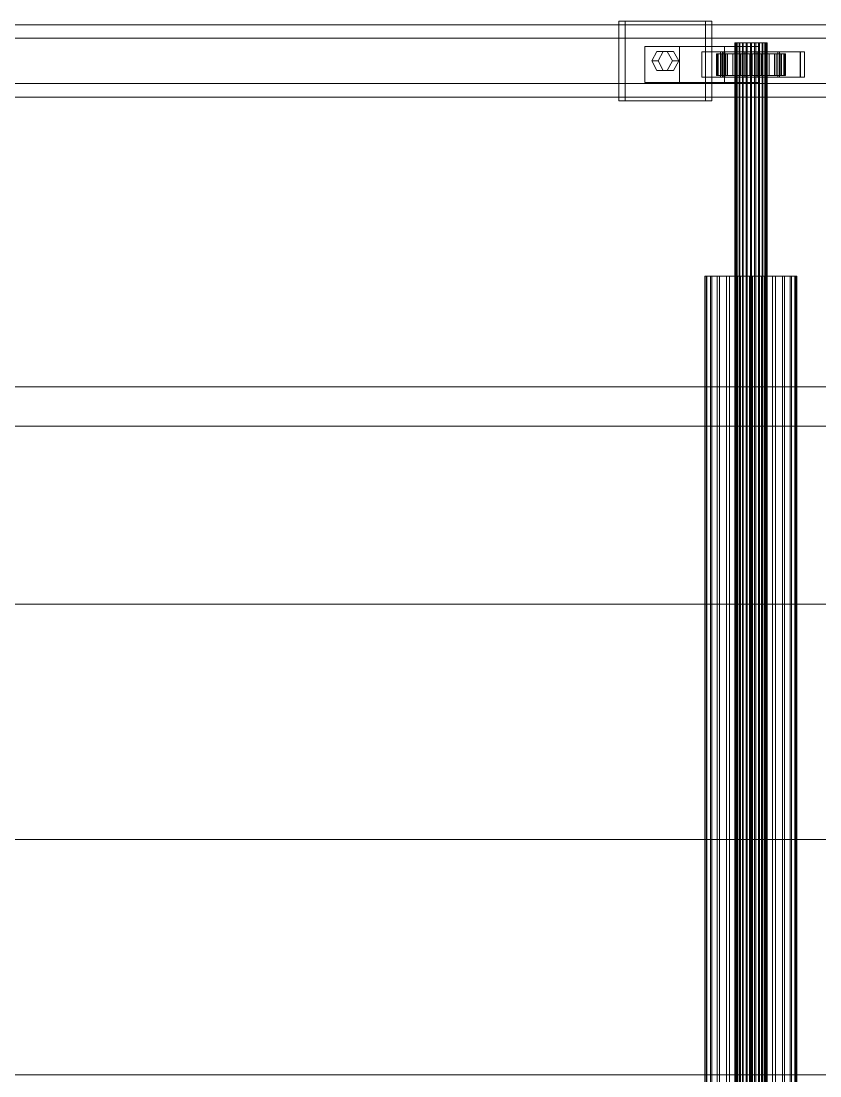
# Model space of a CAD drawing. Header units: millimetres. Extents: x -1970 to 59977, y -65068 to 6837.
# Drawn here: x 20262 to 20702, y -18130 to -17548 of the extents above; entities that cross this region are included whole.
import ezdxf

# ---------------------------------------------------------------- set-up
doc = ezdxf.new("R2010")
doc.units = ezdxf.units.MM
doc.layers.add('superior_C02', color=7, linetype='Continuous', lineweight=0)

msp = doc.modelspace()

# ---------------------------------------------------------------- linework, layer by layer
at = {"layer": 'superior_C02'}
for p, q in [((21255.102, -17550), (20107.498, -17550)), ((20119.188, -17550), (21266.793, -17550)), ((21309.171, -17550), (20161.567, -17550)), ((20176.18, -17550), (21323.785, -17550)), ((20639.223, -17548), (20591.406, -17548)), ((20591.406, -17548), (20591.406, -17592)), ((20594.913, -17548), (20591.406, -17548)), ((20594.913, -17592), (20594.913, -17548)), ((20594.913, -17548), (20642.73, -17548)), ((20639.223, -17592), (20639.223, -17548)), ((20639.223, -17548), (20642.73, -17548)), ((20642.73, -17548), (20642.73, -17592)), ((21314.391, -17557.5), (20111.256, -17557.5)), ((20115.429, -17557.5), (21318.565, -17557.5)), ((20624.878, -17562), (20605.751, -17562)), ((20605.751, -17562), (20605.751, -17582)), ((20649.851, -17562), (20605.751, -17562)), ((20624.878, -17582), (20624.878, -17562)), ((20624.878, -17562), (20668.977, -17562)), ((20649.851, -17582), (20649.851, -17562)), ((20649.851, -17562), (20668.977, -17562)), ((20655.613, -17560), (20655.388, -17560)), ((20655.388, -17560), (20655.775, -17560)), ((20655.388, -18440), (20655.388, -17560)), ((20656.436, -17560), (20655.613, -17560)), ((20655.613, -18440), (20655.613, -17560)), ((20655.775, -17560), (20656.749, -17560)), ((20655.775, -18440), (20655.775, -17560)), ((20657.801, -17560), (20656.436, -17560)), ((20656.436, -18440), (20656.436, -17560)), ((20656.749, -17560), (20658.244, -17560)), ((20656.749, -18440), (20656.749, -17560)), ((20659.614, -17560), (20657.801, -17560)), ((20657.801, -18440), (20657.801, -17560)), ((20658.244, -17560), (20660.156, -17560)), ((20658.244, -18440), (20658.244, -17560)), ((20661.752, -17560), (20659.614, -17560)), ((20659.614, -18440), (20659.614, -17560)), ((20660.156, -17560), (20662.357, -17560)), ((20660.156, -18440), (20660.156, -17560)), ((20664.069, -17560), (20661.752, -17560)), ((20661.752, -18440), (20661.752, -17560)), ((20662.357, -17560), (20664.696, -17560)), ((20662.357, -18440), (20662.357, -17560)), ((20666.408, -17560), (20664.069, -17560)), ((20664.069, -18440), (20664.069, -17560)), ((20664.696, -17560), (20667.013, -17560)), ((20664.696, -18440), (20664.696, -17560)), ((20668.609, -17560), (20666.408, -17560)), ((20666.408, -18440), (20666.408, -17560)), ((20667.013, -17560), (20669.151, -17560)), ((20667.013, -18440), (20667.013, -17560)), ((20670.521, -17560), (20668.609, -17560)), ((20668.609, -18440), (20668.609, -17560)), ((20668.977, -17562), (20668.977, -17582)), ((20669.151, -17560), (20670.964, -17560)), ((20669.151, -18440), (20669.151, -17560)), ((20672.015, -17560), (20670.521, -17560)), ((20670.521, -18440), (20670.521, -17560)), ((20670.964, -17560), (20672.328, -17560)), ((20670.964, -18440), (20670.964, -17560)), ((20672.989, -17560), (20672.015, -17560)), ((20672.015, -18440), (20672.015, -17560)), ((20672.328, -17560), (20673.152, -17560)), ((20672.328, -18440), (20672.328, -17560)), ((20673.377, -17560), (20672.989, -17560)), ((20672.989, -17560), (20672.989, -18440)), ((20673.152, -17560), (20673.377, -17560)), ((20673.152, -18440), (20673.152, -17560)), ((20673.377, -18440), (20673.377, -17560)), ((20609.576, -17570), (20612.445, -17564.804)), ((20612.445, -17564.804), (20618.183, -17564.804)), ((20615.953, -17564.804), (20612.445, -17564.804)), ((20615.953, -17564.804), (20613.084, -17570)), ((20621.691, -17564.804), (20615.953, -17564.804)), ((20618.183, -17564.804), (20621.052, -17570)), ((20621.691, -17564.804), (20618.183, -17564.804)), ((20624.56, -17570), (20621.691, -17564.804)), ((20648.681, -17565), (20637.205, -17565)), ((20637.205, -17565), (20637.205, -17579)), ((20649.481, -17565), (20637.205, -17565)), ((20645.87, -17566), (20645.394, -17566)), ((20645.394, -17566), (20655.388, -17566)), ((20645.394, -17578), (20645.394, -17566)), ((20645.394, -17566), (20646.212, -17566)), ((20647.607, -17566), (20645.87, -17566)), ((20645.87, -17566), (20655.613, -17566)), ((20645.87, -17578), (20645.87, -17566)), ((20646.212, -17566), (20655.775, -17566)), ((20646.212, -17578), (20646.212, -17566)), ((20646.212, -17566), (20648.268, -17566)), ((20650.488, -17566), (20647.607, -17566)), ((20647.607, -17566), (20656.436, -17566)), ((20647.607, -17578), (20647.607, -17566)), ((20691.639, -17565), (20647.647, -17565)), ((20647.647, -17565), (20647.647, -17579)), ((20649.986, -17565), (20647.647, -17565)), ((20648.268, -17566), (20656.749, -17566)), ((20648.268, -17578), (20648.268, -17566)), ((20648.268, -17566), (20651.423, -17566)), ((20648.681, -17579), (20648.681, -17565)), ((20648.681, -17565), (20660.957, -17565)), ((20649.481, -17579), (20649.481, -17565)), ((20649.481, -17565), (20660.957, -17565)), ((20649.986, -17579), (20649.986, -17565)), ((20649.986, -17565), (20693.977, -17565)), ((20654.316, -17566), (20650.488, -17566)), ((20650.488, -17566), (20657.801, -17566)), ((20650.488, -17578), (20650.488, -17566)), ((20651.423, -17566), (20658.244, -17566)), ((20651.423, -17578), (20651.423, -17566)), ((20651.423, -17566), (20655.461, -17566)), ((20658.829, -17566), (20654.316, -17566)), ((20654.316, -17566), (20659.614, -17566)), ((20654.316, -17578), (20654.316, -17566)), ((20655.388, -17566), (20655.613, -17566)), ((20655.388, -17566), (20655.388, -17578)), ((20655.775, -17566), (20655.388, -17566)), ((20655.461, -17566), (20660.156, -17566)), ((20655.461, -17578), (20655.461, -17566)), ((20655.461, -17566), (20660.106, -17566)), ((20655.613, -17566), (20656.436, -17566)), ((20655.613, -17566), (20655.613, -17578)), ((20655.775, -17566), (20655.775, -17578)), ((20656.749, -17566), (20655.775, -17566)), ((20656.436, -17566), (20657.801, -17566)), ((20656.436, -17566), (20656.436, -17578)), ((20656.749, -17566), (20656.749, -17578)), ((20658.244, -17566), (20656.749, -17566)), ((20657.801, -17566), (20659.614, -17566)), ((20657.801, -17566), (20657.801, -17578)), ((20658.244, -17566), (20658.244, -17578)), ((20660.156, -17566), (20658.244, -17566)), ((20663.721, -17566), (20658.829, -17566)), ((20658.829, -17566), (20661.752, -17566)), ((20658.829, -17578), (20658.829, -17566)), ((20659.614, -17566), (20661.752, -17566)), ((20659.614, -17566), (20659.614, -17578)), ((20660.106, -17566), (20662.357, -17566)), ((20660.106, -17578), (20660.106, -17566)), ((20660.106, -17566), (20665.043, -17566)), ((20660.156, -17566), (20660.156, -17578)), ((20662.357, -17566), (20660.156, -17566)), ((20660.957, -17565), (20660.957, -17579)), ((20661.752, -17566), (20664.069, -17566)), ((20661.752, -17566), (20661.752, -17578)), ((20662.357, -17566), (20662.357, -17578)), ((20664.696, -17566), (20662.357, -17566)), ((20668.659, -17566), (20663.721, -17566)), ((20663.721, -17566), (20664.069, -17566)), ((20663.721, -17578), (20663.721, -17566)), ((20664.069, -17566), (20666.408, -17566)), ((20664.069, -17566), (20664.069, -17578)), ((20665.043, -17566), (20664.696, -17566)), ((20664.696, -17566), (20664.696, -17578)), ((20667.013, -17566), (20664.696, -17566)), ((20665.043, -17578), (20665.043, -17566)), ((20665.043, -17566), (20669.935, -17566)), ((20668.659, -17566), (20666.408, -17566)), ((20666.408, -17566), (20668.609, -17566)), ((20666.408, -17566), (20666.408, -17578)), ((20669.935, -17566), (20667.013, -17566)), ((20667.013, -17566), (20667.013, -17578)), ((20669.151, -17566), (20667.013, -17566)), ((20679.284, -17565), (20667.808, -17565)), ((20667.808, -17565), (20667.808, -17579)), ((20680.083, -17565), (20667.808, -17565)), ((20673.304, -17566), (20668.609, -17566)), ((20668.609, -17566), (20670.521, -17566)), ((20668.609, -17566), (20668.609, -17578)), ((20673.304, -17566), (20668.659, -17566)), ((20668.659, -17578), (20668.659, -17566)), ((20674.449, -17566), (20669.151, -17566)), ((20669.151, -17566), (20669.151, -17578)), ((20670.964, -17566), (20669.151, -17566)), ((20669.935, -17578), (20669.935, -17566)), ((20669.935, -17566), (20674.449, -17566)), ((20677.342, -17566), (20670.521, -17566)), ((20670.521, -17566), (20672.015, -17566)), ((20670.521, -17566), (20670.521, -17578)), ((20678.277, -17566), (20670.964, -17566)), ((20670.964, -17566), (20670.964, -17578)), ((20672.328, -17566), (20670.964, -17566)), ((20680.496, -17566), (20672.015, -17566)), ((20672.015, -17566), (20672.989, -17566)), ((20672.015, -17566), (20672.015, -17578)), ((20681.157, -17566), (20672.328, -17566)), ((20672.328, -17566), (20672.328, -17578)), ((20673.152, -17566), (20672.328, -17566)), ((20672.989, -17566), (20682.553, -17566)), ((20672.989, -17578), (20672.989, -17566)), ((20672.989, -17566), (20673.377, -17566)), ((20682.895, -17566), (20673.152, -17566)), ((20673.152, -17566), (20673.152, -17578)), ((20673.377, -17566), (20673.152, -17566)), ((20677.342, -17566), (20673.304, -17566)), ((20673.304, -17578), (20673.304, -17566)), ((20683.371, -17566), (20673.377, -17566)), ((20673.377, -17566), (20673.377, -17578)), ((20674.449, -17578), (20674.449, -17566)), ((20674.449, -17566), (20678.277, -17566)), ((20680.496, -17566), (20677.342, -17566)), ((20677.342, -17578), (20677.342, -17566)), ((20678.277, -17578), (20678.277, -17566)), ((20678.277, -17566), (20681.157, -17566)), ((20679.284, -17579), (20679.284, -17565)), ((20679.284, -17565), (20691.559, -17565)), ((20680.083, -17579), (20680.083, -17565)), ((20680.083, -17565), (20691.559, -17565)), ((20682.553, -17566), (20680.496, -17566)), ((20680.496, -17578), (20680.496, -17566)), ((20681.157, -17578), (20681.157, -17566)), ((20681.157, -17566), (20682.895, -17566)), ((20682.553, -17566), (20682.553, -17578)), ((20683.371, -17566), (20682.553, -17566)), ((20682.895, -17578), (20682.895, -17566)), ((20682.895, -17566), (20683.371, -17566)), ((20683.371, -17578), (20683.371, -17566)), ((20691.559, -17565), (20691.559, -17579)), ((20691.639, -17579), (20691.639, -17565)), ((20691.639, -17565), (20693.977, -17565)), ((20693.977, -17565), (20693.977, -17579)), ((20612.445, -17575.196), (20609.576, -17570)), ((20609.576, -17570), (20613.084, -17570)), ((20613.084, -17570), (20615.953, -17575.196)), ((20621.052, -17570), (20618.183, -17575.196)), ((20624.56, -17570), (20621.052, -17570)), ((20621.691, -17575.196), (20624.56, -17570)), ((20618.183, -17575.196), (20612.445, -17575.196)), ((20615.953, -17575.196), (20612.445, -17575.196)), ((20615.953, -17575.196), (20621.691, -17575.196)), ((20621.691, -17575.196), (20618.183, -17575.196)), ((20637.205, -17579), (20648.681, -17579)), ((20637.205, -17579), (20649.481, -17579)), ((20655.388, -17578), (20645.394, -17578)), ((20645.394, -17578), (20645.87, -17578)), ((20646.212, -17578), (20645.394, -17578)), ((20655.613, -17578), (20645.87, -17578)), ((20645.87, -17578), (20647.607, -17578)), ((20655.775, -17578), (20646.212, -17578)), ((20648.268, -17578), (20646.212, -17578)), ((20656.436, -17578), (20647.607, -17578)), ((20647.607, -17578), (20650.488, -17578)), ((20647.647, -17579), (20691.639, -17579)), ((20647.647, -17579), (20649.986, -17579)), ((20656.749, -17578), (20648.268, -17578)), ((20651.423, -17578), (20648.268, -17578)), ((20660.957, -17579), (20648.681, -17579)), ((20660.957, -17579), (20649.481, -17579)), ((20693.977, -17579), (20649.986, -17579)), ((20657.801, -17578), (20650.488, -17578)), ((20650.488, -17578), (20654.316, -17578)), ((20658.244, -17578), (20651.423, -17578)), ((20655.461, -17578), (20651.423, -17578)), ((20659.614, -17578), (20654.316, -17578)), ((20654.316, -17578), (20658.829, -17578)), ((20655.613, -17578), (20655.388, -17578)), ((20655.388, -17578), (20655.775, -17578)), ((20660.156, -17578), (20655.461, -17578)), ((20660.106, -17578), (20655.461, -17578)), ((20656.436, -17578), (20655.613, -17578)), ((20655.775, -17578), (20656.749, -17578)), ((20657.801, -17578), (20656.436, -17578)), ((20656.749, -17578), (20658.244, -17578)), ((20659.614, -17578), (20657.801, -17578)), ((20658.244, -17578), (20660.156, -17578)), ((20661.752, -17578), (20658.829, -17578)), ((20658.829, -17578), (20663.721, -17578)), ((20661.752, -17578), (20659.614, -17578)), ((20662.357, -17578), (20660.106, -17578)), ((20665.043, -17578), (20660.106, -17578)), ((20660.156, -17578), (20662.357, -17578)), ((20664.069, -17578), (20661.752, -17578)), ((20662.357, -17578), (20664.696, -17578)), ((20664.069, -17578), (20663.721, -17578)), ((20663.721, -17578), (20668.659, -17578)), ((20666.408, -17578), (20664.069, -17578)), ((20664.696, -17578), (20665.043, -17578)), ((20664.696, -17578), (20667.013, -17578)), ((20669.935, -17578), (20665.043, -17578)), ((20668.609, -17578), (20666.408, -17578)), ((20666.408, -17578), (20668.659, -17578)), ((20667.013, -17578), (20669.935, -17578)), ((20667.013, -17578), (20669.151, -17578)), ((20667.808, -17579), (20679.284, -17579)), ((20667.808, -17579), (20680.083, -17579)), ((20670.521, -17578), (20668.609, -17578)), ((20668.609, -17578), (20673.304, -17578)), ((20668.659, -17578), (20673.304, -17578)), ((20669.151, -17578), (20674.449, -17578)), ((20669.151, -17578), (20670.964, -17578)), ((20674.449, -17578), (20669.935, -17578)), ((20672.015, -17578), (20670.521, -17578)), ((20670.521, -17578), (20677.342, -17578)), ((20670.964, -17578), (20678.277, -17578)), ((20670.964, -17578), (20672.328, -17578)), ((20672.989, -17578), (20672.015, -17578)), ((20672.015, -17578), (20680.496, -17578)), ((20672.328, -17578), (20681.157, -17578)), ((20672.328, -17578), (20673.152, -17578)), ((20682.553, -17578), (20672.989, -17578)), ((20673.377, -17578), (20672.989, -17578)), ((20673.152, -17578), (20682.895, -17578)), ((20673.152, -17578), (20673.377, -17578)), ((20673.304, -17578), (20677.342, -17578)), ((20673.377, -17578), (20683.371, -17578)), ((20678.277, -17578), (20674.449, -17578)), ((20677.342, -17578), (20680.496, -17578)), ((20681.157, -17578), (20678.277, -17578)), ((20691.559, -17579), (20679.284, -17579)), ((20691.559, -17579), (20680.083, -17579)), ((20680.496, -17578), (20682.553, -17578)), ((20682.895, -17578), (20681.157, -17578)), ((20682.553, -17578), (20683.371, -17578)), ((20683.371, -17578), (20682.895, -17578)), ((20693.977, -17579), (20691.639, -17579)), ((20111.256, -17582.5), (21314.391, -17582.5)), ((20115.429, -17582.5), (21318.565, -17582.5)), ((20605.751, -17582), (20624.878, -17582)), ((20605.751, -17582), (20649.851, -17582)), ((20668.977, -17582), (20624.878, -17582)), ((20668.977, -17582), (20649.851, -17582)), ((20107.498, -17590), (21255.102, -17590)), ((20119.188, -17590), (21266.793, -17590)), ((20161.567, -17590), (21309.171, -17590)), ((20176.18, -17590), (21323.785, -17590)), ((20591.406, -17592), (20639.223, -17592)), ((20591.406, -17592), (20594.913, -17592)), ((20642.73, -17592), (20594.913, -17592)), ((20642.73, -17592), (20639.223, -17592)), ((20639.634, -17688.85), (20638.998, -17688.85)), ((20638.998, -17688.85), (20640.091, -17688.85)), ((20638.998, -18311.15), (20638.998, -17688.85)), ((20641.957, -17688.85), (20639.634, -17688.85)), ((20639.634, -18311.15), (20639.634, -17688.85)), ((20640.091, -17688.85), (20642.841, -17688.85)), ((20640.091, -18311.15), (20640.091, -17688.85)), ((20645.808, -17688.85), (20641.957, -17688.85)), ((20641.957, -18311.15), (20641.957, -17688.85)), ((20642.841, -17688.85), (20647.058, -17688.85)), ((20642.841, -18311.15), (20642.841, -17688.85)), ((20650.925, -17688.85), (20645.808, -17688.85)), ((20645.808, -18311.15), (20645.808, -17688.85)), ((20647.058, -17688.85), (20652.455, -17688.85)), ((20647.058, -18311.15), (20647.058, -17688.85)), ((20656.959, -17688.85), (20650.925, -17688.85)), ((20650.925, -18311.15), (20650.925, -17688.85)), ((20652.455, -17688.85), (20658.666, -17688.85)), ((20652.455, -18311.15), (20652.455, -17688.85)), ((20663.499, -17688.85), (20656.959, -17688.85)), ((20656.959, -18311.15), (20656.959, -17688.85)), ((20658.666, -17688.85), (20665.266, -17688.85)), ((20658.666, -18311.15), (20658.666, -17688.85)), ((20670.099, -17688.85), (20663.499, -17688.85)), ((20663.499, -18311.15), (20663.499, -17688.85)), ((20665.266, -17688.85), (20671.806, -17688.85)), ((20665.266, -18311.15), (20665.266, -17688.85)), ((20676.309, -17688.85), (20670.099, -17688.85)), ((20670.099, -18311.15), (20670.099, -17688.85)), ((20671.806, -17688.85), (20677.84, -17688.85)), ((20671.806, -18311.15), (20671.806, -17688.85)), ((20681.707, -17688.85), (20676.309, -17688.85)), ((20676.309, -18311.15), (20676.309, -17688.85)), ((20677.84, -17688.85), (20682.957, -17688.85)), ((20677.84, -18311.15), (20677.84, -17688.85)), ((20685.924, -17688.85), (20681.707, -17688.85)), ((20681.707, -18311.15), (20681.707, -17688.85)), ((20682.957, -17688.85), (20686.808, -17688.85)), ((20682.957, -18311.15), (20682.957, -17688.85)), ((20688.673, -17688.85), (20685.924, -17688.85)), ((20685.924, -18311.15), (20685.924, -17688.85)), ((20686.808, -17688.85), (20689.131, -17688.85)), ((20686.808, -18311.15), (20686.808, -17688.85)), ((20689.767, -17688.85), (20688.673, -17688.85)), ((20688.673, -17688.85), (20688.673, -18311.15)), ((20689.131, -17688.85), (20689.767, -17688.85)), ((20689.131, -18311.15), (20689.131, -17688.85)), ((20689.767, -18311.15), (20689.767, -17688.85)), ((16335.427, -17750), (25411.088, -17750)), ((25412.557, -17750), (16336.897, -17750)), ((19930.334, -17771.702), (20868.033, -17771.702)), ((20869.777, -17771.702), (19932.078, -17771.702)), ((19950.338, -17870), (20888.037, -17870)), ((20889.781, -17870), (19952.082, -17870)), ((19950.338, -18000), (20888.037, -18000)), ((20889.781, -18000), (19952.082, -18000)), ((19950.338, -18130), (20888.037, -18130)), ((20889.781, -18130), (19952.082, -18130))]:
    msp.add_line(p, q, dxfattribs=at)

doc.saveas('drawing.dxf')
